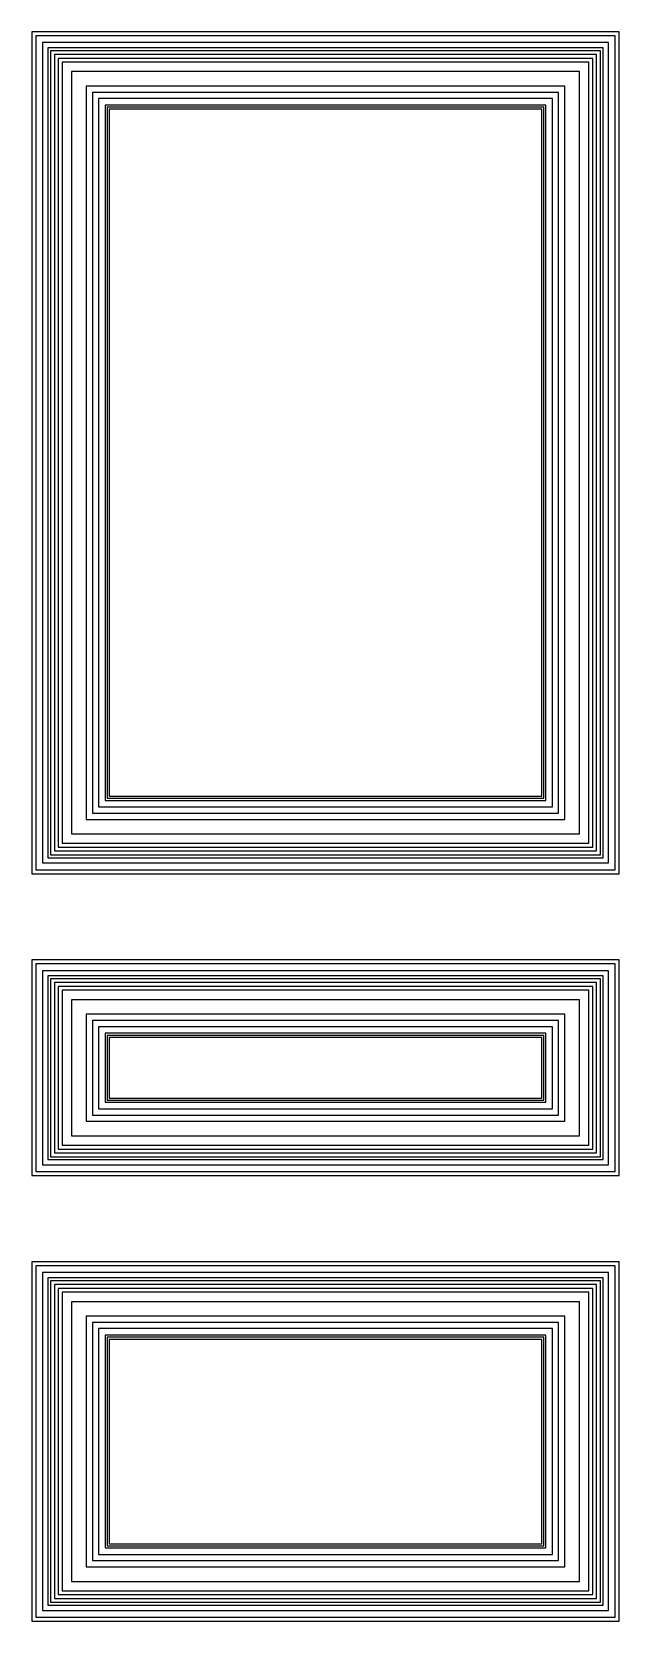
# Model space of a CAD drawing. Header units: millimetres. Extents: x -307 to 307, y 200 to 1858.
import ezdxf

# ---------------------------------------------------------------- set-up
doc = ezdxf.new("R2010")
doc.units = ezdxf.units.MM
doc.layers.add('A-29', color=7, linetype='Continuous')

msp = doc.modelspace()

# ---------------------------------------------------------------- linework, layer by layer
at = {"layer": 'A-29', "color": 251, "true_color": 0x636466}
for points in [[(306.5, 1858.5), (-306.5, 1858.5), (-306.5, 980), (306.5, 980)], [(264.9, 1816.9), (-264.9, 1816.9), (-264.9, 1021.6), (264.9, 1021.6)], [(249.8, 1801.8), (-249.8, 1801.8), (-249.8, 1036.7), (249.8, 1036.7)], [(236.8, 1788.8), (-236.8, 1788.8), (-236.8, 1049.7), (236.8, 1049.7)], [(230, 1782), (-230, 1782), (-230, 1056.5), (230, 1056.5)], [(225.6, 1777.6), (-225.6, 1777.6), (-225.6, 1060.9), (225.6, 1060.9)], [(306.5, 890), (-306.5, 890), (-306.5, 665), (306.5, 665)], [(264.9, 848.4), (-264.9, 848.4), (-264.9, 706.6), (264.9, 706.6)], [(249.8, 833.3), (-249.8, 833.3), (-249.8, 721.7), (249.8, 721.7)], [(236.8, 820.3), (-236.8, 820.3), (-236.8, 734.7), (236.8, 734.7)], [(230, 813.5), (-230, 813.5), (-230, 741.5), (230, 741.5)], [(225.6, 809.1), (-225.6, 809.1), (-225.6, 745.9), (225.6, 745.9)], [(306.5, 575), (-306.5, 575), (-306.5, 200), (306.5, 200)], [(264.9, 533.4), (-264.9, 533.4), (-264.9, 241.6), (264.9, 241.6)], [(249.8, 518.3), (-249.8, 518.3), (-249.8, 256.7), (249.8, 256.7)], [(236.8, 505.3), (-236.8, 505.3), (-236.8, 269.7), (236.8, 269.7)], [(230, 498.5), (-230, 498.5), (-230, 276.5), (230, 276.5)], [(225.6, 494.1), (-225.6, 494.1), (-225.6, 280.9), (225.6, 280.9)]]:
    msp.add_lwpolyline(points, close=True, dxfattribs=at)
at = {"layer": 'A-29', "color": 12, "true_color": 0xcc0000}
for points in [[(302.3, 1854.3), (-302.3, 1854.3), (-302.3, 984.2), (302.3, 984.2)], [(295.3, 1847.3), (-295.3, 1847.3), (-295.3, 991.2), (295.3, 991.2)], [(289.8, 1841.8), (-289.8, 1841.8), (-289.8, 996.7), (289.8, 996.7)], [(243.3, 1795.3), (-243.3, 1795.3), (-243.3, 1043.2), (243.3, 1043.2)], [(302.3, 885.8), (-302.3, 885.8), (-302.3, 669.2), (302.3, 669.2)], [(295.3, 878.8), (-295.3, 878.8), (-295.3, 676.2), (295.3, 676.2)], [(289.8, 873.3), (-289.8, 873.3), (-289.8, 681.7), (289.8, 681.7)], [(243.3, 826.8), (-243.3, 826.8), (-243.3, 728.2), (243.3, 728.2)], [(302.3, 570.8), (-302.3, 570.8), (-302.3, 204.2), (302.3, 204.2)], [(295.3, 563.8), (-295.3, 563.8), (-295.3, 211.2), (295.3, 211.2)], [(289.8, 558.3), (-289.8, 558.3), (-289.8, 216.7), (289.8, 216.7)], [(243.3, 511.8), (-243.3, 511.8), (-243.3, 263.2), (243.3, 263.2)]]:
    msp.add_lwpolyline(points, close=True, dxfattribs=at)
at = {"layer": 'A-29', "color": 4}
for points in [[(286.8, 1838.8), (-286.8, 1838.8), (-286.8, 999.7), (286.8, 999.7)], [(282.8, 1834.8), (-282.8, 1834.8), (-282.8, 1003.7), (282.8, 1003.7)], [(278.8, 1830.8), (-278.8, 1830.8), (-278.8, 1007.7), (278.8, 1007.7)], [(274.8, 1826.8), (-274.8, 1826.8), (-274.8, 1011.7), (274.8, 1011.7)], [(286.8, 870.3), (-286.8, 870.3), (-286.8, 684.7), (286.8, 684.7)], [(282.8, 866.3), (-282.8, 866.3), (-282.8, 688.7), (282.8, 688.7)], [(278.8, 862.3), (-278.8, 862.3), (-278.8, 692.7), (278.8, 692.7)], [(274.8, 858.3), (-274.8, 858.3), (-274.8, 696.7), (274.8, 696.7)], [(286.8, 555.3), (-286.8, 555.3), (-286.8, 219.7), (286.8, 219.7)], [(282.8, 551.3), (-282.8, 551.3), (-282.8, 223.7), (282.8, 223.7)], [(278.8, 547.3), (-278.8, 547.3), (-278.8, 227.7), (278.8, 227.7)], [(274.8, 543.3), (-274.8, 543.3), (-274.8, 231.7), (274.8, 231.7)]]:
    msp.add_lwpolyline(points, close=True, dxfattribs=at)
at = {"layer": 'A-29', "color": 3}
for points in [[(227.8, 1779.8), (-227.8, 1779.8), (-227.8, 1058.7), (227.8, 1058.7)], [(227.8, 811.3), (-227.8, 811.3), (-227.8, 743.7), (227.8, 743.7)], [(227.8, 496.3), (-227.8, 496.3), (-227.8, 278.7), (227.8, 278.7)]]:
    msp.add_lwpolyline(points, close=True, dxfattribs=at)

doc.saveas('drawing.dxf')
